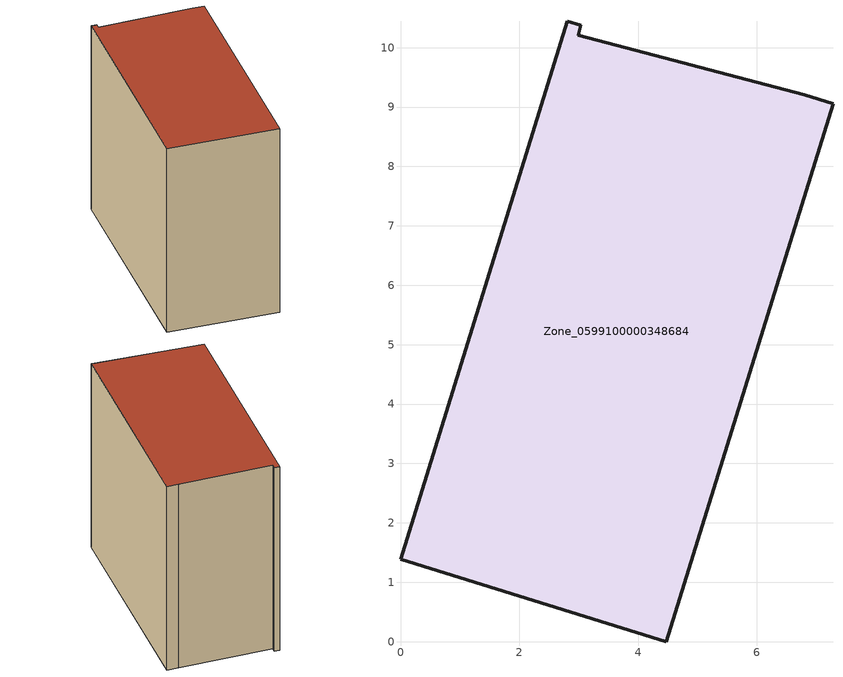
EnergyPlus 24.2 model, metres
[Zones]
Zone_0599100000348684
 floor ground (C_G): 0,1.39 2.81,10.44 3.04,10.37 2.99,10.21 6.8,9.21 7.28,9.06 4.47,0 z0
 wall outside (C_F): 2.81,10.44 0,1.39 4.47,0 7.28,9.06 6.8,9.21 2.99,10.21 3.04,10.37 2.81,10.44 z0:8.54
 roof outside (C_R): 7.28,9.06 6.8,9.21 2.99,10.21 3.04,10.37 2.81,10.44 0,1.39 4.47,0 z8.54
[BUILDING]
Pand.0599100000348684: North Axis=0; Terrain=City; Loads Convergence Tolerance Value=0.04; Temperature Convergence Tolerance Value=0.4; Solar Distribution=FullExterior; Maximum Number of Warmup Days=25; Minimum Number of Warmup Days=1
[Site:Location]
Rotterdam.The.Hague.AP_ZH_NLD Design_Conditions: Latitude=51.96; Longitude=4.45; Time Zone=1; Elevation=-4.5
[SITE:GROUNDTEMPERATURE:BUILDINGSURFACE]
18, 18, 18, 18, 18, 18, 18, 18, 18, 18, 18, 18
[MATERIAL] Thermal Absorptance=0.9; Solar Absorptance=0.7; Visible Absorptance=0.7
Name | Roughness | Thickness | Conductivity | Density | Specific Heat
G.TI.1992-2005 | MediumSmooth | 0.15 | 0.06 | 540 | 1210
F.TI.1992-2005 | Rough | 0.3 | 0.12 | 1920 | 840
R.TI.1992-2005 | MediumRough | 0.2 | 0.08 | 1500 | 1000
[CONSTRUCTION]
C_G: G.TI.1992-2005
C_F: F.TI.1992-2005
C_R: R.TI.1992-2005
[ZONE]
Zone_0599100000348684: Type=1; Multiplier=1; Ceiling Height=Autocalculate; Volume=Autocalculate; Floor Area=autocalculate; Part of Total Floor Area=Yes
[ZONEINFILTRATION:DESIGNFLOWRATE]
Infil_Zone_0599100000348684: Zone or ZoneList or Space or SpaceList=Zone_0599100000348684; Schedule=AlwaysOn; Design Flow Rate Calculation Method=Flow/Area; Flow Rate per Floor Area=0.0015; Constant Term Coefficient=1; Temperature Term Coefficient=0; Velocity Term Coefficient=0; Velocity Squared Term Coefficient=0
[HVACTEMPLATE:ZONE:IDEALLOADSAIRSYSTEM]
Zone_0599100000348684: Maximum Heating Supply Air Temperature=50; Minimum Cooling Supply Air Temperature=13; Maximum Heating Supply Air Humidity Ratio=0.0156; Minimum Cooling Supply Air Humidity Ratio=0.0077; Heating Limit=NoLimit; Cooling Limit=NoLimit; Dehumidification Control Type=ConstantSensibleHeatRatio; Cooling Sensible Heat Ratio=0.7; Dehumidification Setpoint=60; Humidification Control Type=None; Humidification Setpoint=30; Outdoor Air Method=None; Outdoor Air Flow Rate per Person=0.00944; Outdoor Air Flow Rate per Zone Floor Area=0; Outdoor Air Flow Rate per Zone=0; Demand Controlled Ventilation Type=None; Outdoor Air Economizer Type=NoEconomizer; Heat Recovery Type=None; Sensible Heat Recovery Effectiveness=0.7; Latent Heat Recovery Effectiveness=0.65
[ZONECONTROL:THERMOSTAT]
ThermostatControl_Zone_0599100000348684: Zone or ZoneList=Zone_0599100000348684; Control Type Schedule=DualSetpointControlType; Control 1=Thermostat_Zone_0599100000348684; Temperature Difference Between Cutout And Setpoint=0
[THERMOSTATSETPOINT:DUALSETPOINT]
Thermostat_Zone_0599100000348684: Heating Setpoint Temperature Schedule=HeatingSetpoint_Zone_0599100000348684; Cooling Setpoint Temperature Schedule=CoolingSetpoint_Zone_0599100000348684
[SCHEDULE:COMPACT]
HeatingSetpoint_Zone_0599100000348684: Through: 12/31, For: AllDays, Until: 24:00, 21
CoolingSetpoint_Zone_0599100000348684: Through: 12/31, For: AllDays, Until: 24:00, 24
DualSetpointControlType: Through: 12/31, For: AllDays, Until: 24:00, 4
AlwaysOn: Through: 12/31, For: AllDays, Until: 24:00, 1
